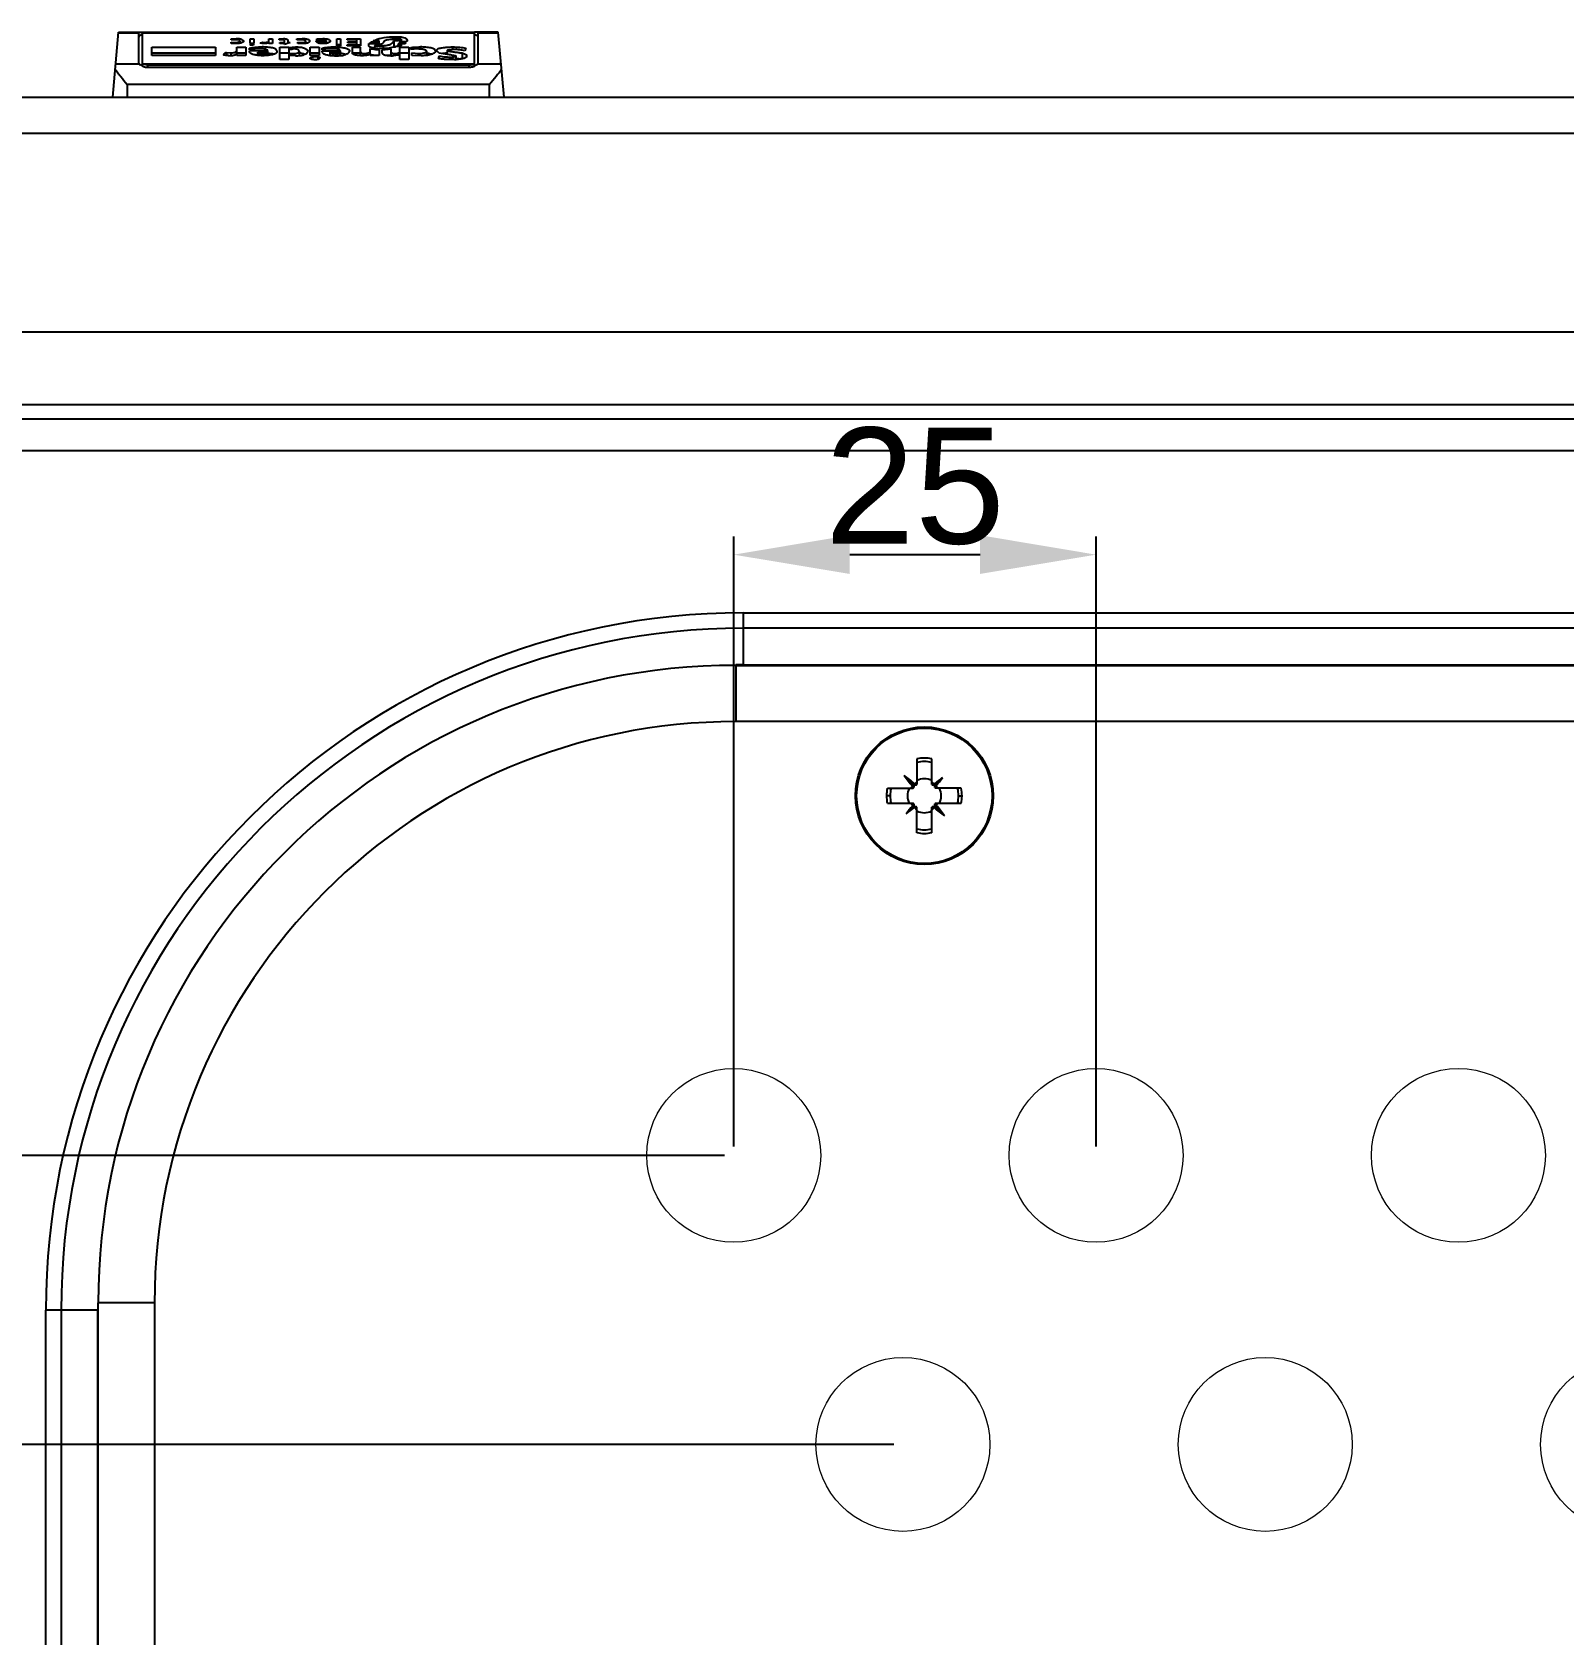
# Model space of a CAD drawing. Header units: millimetres. Extents: x 46697 to 52144, y 25488 to 34806.
# Drawn here: x 50641.7 to 50747.4, y 28376.2 to 28486.8 of the extents above; entities that cross this region are included whole.
import ezdxf

# ---------------------------------------------------------------- set-up
doc = ezdxf.new("R2010")
doc.units = ezdxf.units.MM
doc.layers.add('000-KOTIRANJE', color=254, linetype='Continuous', lineweight=5)
doc.layers.add('000-PI-Oprema', color=30, linetype='Continuous', lineweight=5)
doc.layers.add('000-PI-ORMAR', color=51, linetype='Continuous')
doc.styles.get("Standard").update_dxf_attribs({"font": 'arial.ttf'})
doc.dimstyles.new('ISO-25-lb', dxfattribs={"dimtxt": 8, "dimasz": 8, "dimexe": 1.25, "dimexo": 0.625, "dimtad": 1, "dimdec": 1, "dimtxsty": 'Standard', "dimcen": 5, "dimadec": 0, "dimazin": 0, "dimtfac": 1, "dimtdec": 1, "dimtmove": 0, "dimatfit": 3, "dimfxl": 1, "dimarcsym": 0})

# ---------------------------------------------------------------- blocks, each defined once
blk = doc.blocks.new('NSYCRN34200_bottom')
at = {"layer": '000-PI-ORMAR'}
for p, q in [((50216.42, 29502.02), (50216.81, 29506.52)), ((50218.22, 29506.45), (50216.8, 29506.45)), ((50216.81, 29506.52), (50241.37, 29506.52)), ((50218.22, 29504.37), (50218.22, 29506.52)), ((50218.47, 29504.17), (50218.47, 29506.52)), ((50241.37, 29506.45), (50218.47, 29506.45)), ((50224.58, 29506.06), (50224.94, 29506.08)), ((50224.58, 29505.98), (50224.58, 29506.06)), ((50224.84, 29505.99), (50224.58, 29505.98)), ((50224.58, 29505.74), (50224.58, 29505.83)), ((50224.58, 29505.83), (50224.89, 29505.8)), ((50224.94, 29505.99), (50224.94, 29506.08)), ((50225.19, 29505.9), (50225.19, 29505.75)), ((50225.91, 29505.74), (50225.91, 29506.06)), ((50225.91, 29506.06), (50226.16, 29506.06)), ((50226.16, 29506.06), (50226.16, 29505.74)), ((50226.62, 29505.77), (50226.78, 29505.83)), ((50226.78, 29505.83), (50226.78, 29505.73)), ((50226.78, 29505.83), (50226.98, 29505.8)), ((50227.19, 29505.74), (50227.19, 29506.06)), ((50227.19, 29506.06), (50227.44, 29506.06)), ((50227.44, 29506.06), (50227.44, 29505.74)), ((50227.9, 29506.06), (50228.21, 29506.08)), ((50227.9, 29505.98), (50227.9, 29506.06)), ((50228.16, 29505.99), (50227.9, 29505.98)), ((50228.26, 29505.96), (50228.16, 29505.99)), ((50228.21, 29505.98), (50228.21, 29506.08)), ((50228.26, 29505.66), (50228.26, 29505.96)), ((50228.51, 29505.95), (50228.51, 29505.74)), ((50229.13, 29506.06), (50229.48, 29506.08)), ((50229.13, 29505.98), (50229.13, 29506.06)), ((50229.48, 29505.99), (50229.13, 29505.98)), ((50229.18, 29505.74), (50229.18, 29505.83)), ((50229.18, 29505.83), (50229.48, 29505.8)), ((50229.48, 29505.99), (50229.48, 29506.08)), ((50229.74, 29505.93), (50229.48, 29505.99)), ((50229.74, 29505.74), (50229.74, 29505.93)), ((50230, 29505.93), (50230, 29505.87)), ((50230.46, 29505.91), (50231.17, 29505.91)), ((50230.51, 29506.04), (50230.92, 29506.08)), ((50230.51, 29505.96), (50230.51, 29506.04)), ((50230.86, 29505.99), (50230.51, 29505.96)), ((50230.71, 29505.85), (50230.71, 29505.74)), ((50230.71, 29505.85), (50230.86, 29505.8)), ((50231.17, 29505.85), (50230.71, 29505.85)), ((50230.97, 29505.99), (50230.86, 29505.99)), ((50230.92, 29505.99), (50230.92, 29506.08)), ((50231.02, 29505.8), (50231.17, 29505.85)), ((50231.17, 29505.75), (50231.17, 29505.91)), ((50231.89, 29505.56), (50231.89, 29506.06)), ((50231.89, 29506.06), (50232.14, 29506.06)), ((50232.14, 29506.06), (50232.14, 29505.56)), ((50232.6, 29505.99), (50232.6, 29506.06)), ((50232.6, 29506.06), (50233.52, 29506.06)), ((50233.27, 29505.99), (50232.6, 29505.99)), ((50232.65, 29505.77), (50232.65, 29505.85)), ((50232.65, 29505.85), (50233.27, 29505.85)), ((50233.27, 29505.56), (50233.27, 29505.99)), ((50233.52, 29506.06), (50233.52, 29505.56)), ((50234.19, 29505.77), (50234.24, 29505.85)), ((50234.24, 29505.85), (50234.24, 29505.77)), ((50234.24, 29505.85), (50234.7, 29505.85)), ((50234.8, 29505.91), (50234.39, 29505.91)), ((50234.7, 29505.85), (50234.8, 29505.88)), ((50234.7, 29505.85), (50234.7, 29505.64)), ((50234.8, 29505.64), (50234.8, 29505.91)), ((50235.72, 29506.19), (50235.72, 29506.01)), ((50235.72, 29506.19), (50236.13, 29506.19)), ((50235.82, 29505.91), (50235.82, 29505.49)), ((50236.13, 29506.03), (50236.13, 29506.19)), ((50236.33, 29506.03), (50236.18, 29506.03)), ((50236.23, 29505.85), (50236.18, 29505.79)), ((50236.64, 29505.85), (50236.23, 29505.85)), ((50236.33, 29506.03), (50236.33, 29505.85)), ((50236.74, 29505.88), (50236.64, 29505.85)), ((50236.74, 29505.96), (50236.74, 29505.88)), ((50241.37, 29504.17), (50241.37, 29506.52)), ((50243.02, 29506.52), (50241.37, 29506.52)), ((50241.62, 29506.52), (50241.62, 29504.37)), ((50243.03, 29506.45), (50241.62, 29506.45)), ((50243.42, 29502.02), (50243.02, 29506.52)), ((50219.11, 29504.9), (50219.11, 29505.48)), ((50219.11, 29505.48), (50223.51, 29505.48)), ((50223.51, 29505.06), (50219.11, 29505.06)), ((50223.51, 29504.9), (50219.11, 29504.9)), ((50223.51, 29505.48), (50223.51, 29504.9)), ((50224.27, 29505.11), (50224.27, 29504.9)), ((50224.27, 29505.11), (50224.58, 29505.08)), ((50224.84, 29505.72), (50224.58, 29505.74)), ((50224.58, 29504.9), (50224.58, 29505.08)), ((50224.89, 29505.8), (50224.89, 29505.72)), ((50224.89, 29505.8), (50224.99, 29505.8)), ((50224.99, 29504.9), (50224.94, 29505.01)), ((50224.99, 29505.73), (50224.99, 29505.8)), ((50224.99, 29504.9), (50224.99, 29505.48)), ((50224.99, 29505.48), (50225.6, 29505.48)), ((50225.6, 29505.06), (50224.99, 29505.06)), ((50225.6, 29504.9), (50224.99, 29504.9)), ((50225.6, 29505.48), (50225.6, 29504.9)), ((50225.86, 29505.29), (50225.86, 29505.4)), ((50225.86, 29505.22), (50227.13, 29505.24)), ((50225.86, 29505.17), (50225.86, 29505.22)), ((50226.16, 29505.74), (50225.91, 29505.74)), ((50225.91, 29505.61), (50225.91, 29505.67)), ((50225.91, 29505.67), (50226.16, 29505.67)), ((50226.06, 29505.61), (50225.91, 29505.61)), ((50226.16, 29505.64), (50226.06, 29505.61)), ((50226.16, 29505.67), (50226.16, 29505.64)), ((50226.42, 29504.91), (50226.42, 29505.12)), ((50227.13, 29505.12), (50226.42, 29505.12)), ((50226.62, 29505.37), (50226.47, 29505.37)), ((50226.73, 29505.49), (50226.73, 29505.36)), ((50226.78, 29505.01), (50226.78, 29504.88)), ((50226.98, 29505.73), (50226.98, 29505.8)), ((50227.13, 29504.91), (50227.13, 29505.24)), ((50227.44, 29505.74), (50227.19, 29505.74)), ((50227.75, 29505.22), (50227.75, 29505.16)), ((50227.95, 29505.74), (50227.95, 29505.8)), ((50227.95, 29505.8), (50228.26, 29505.8)), ((50228.26, 29505.74), (50227.95, 29505.74)), ((50227.95, 29504.62), (50227.95, 29505.48)), ((50227.95, 29505.48), (50228.57, 29505.48)), ((50228.57, 29505.06), (50227.95, 29505.06)), ((50228.67, 29505.79), (50228.26, 29505.66)), ((50228.51, 29505.8), (50228.67, 29505.79)), ((50228.57, 29505.45), (50229.02, 29505.49)), ((50228.57, 29505.48), (50228.57, 29504.62)), ((50228.57, 29505.04), (50228.87, 29505.03)), ((50229.02, 29504.88), (50228.57, 29504.91)), ((50228.87, 29504.89), (50228.87, 29505.03)), ((50229.02, 29505.34), (50229.02, 29505.49)), ((50229.43, 29505.72), (50229.18, 29505.74)), ((50229.28, 29505.2), (50229.28, 29504.9)), ((50229.48, 29505.72), (50229.48, 29505.8)), ((50229.89, 29505.2), (50229.89, 29505.17)), ((50230.05, 29504.9), (50230.05, 29505.48)), ((50230.05, 29505.48), (50230.66, 29505.48)), ((50230.66, 29505.06), (50230.05, 29505.06)), ((50230.66, 29504.9), (50230.05, 29504.9)), ((50230.05, 29504.66), (50230.05, 29504.74)), ((50230.56, 29504.83), (50230.56, 29504.64)), ((50230.56, 29504.83), (50230.71, 29504.79)), ((50230.66, 29505.48), (50230.66, 29504.9)), ((50230.71, 29504.79), (50230.71, 29504.75)), ((50230.86, 29505.8), (50230.86, 29505.72)), ((50230.86, 29505.8), (50231.02, 29505.8)), ((50230.86, 29505.29), (50230.86, 29505.4)), ((50230.86, 29505.16), (50230.86, 29505.22)), ((50230.86, 29505.22), (50232.14, 29505.22)), ((50231.02, 29505.8), (50231.02, 29505.73)), ((50231.43, 29504.91), (50231.43, 29505.12)), ((50232.09, 29505.12), (50231.43, 29505.12)), ((50231.63, 29505.37), (50231.53, 29505.37)), ((50231.73, 29505.49), (50231.73, 29505.36)), ((50231.78, 29505.01), (50231.78, 29504.88)), ((50232.14, 29505.64), (50231.89, 29505.64)), ((50232.14, 29505.56), (50231.89, 29505.56)), ((50232.09, 29505.12), (50232.09, 29504.89)), ((50232.14, 29504.9), (50232.14, 29505.22)), ((50232.6, 29505.56), (50232.6, 29505.64)), ((50232.6, 29505.64), (50233.52, 29505.64)), ((50233.52, 29505.56), (50232.6, 29505.56)), ((50233.27, 29505.77), (50232.65, 29505.77)), ((50232.75, 29505.24), (50232.75, 29505.17)), ((50232.96, 29505.06), (50232.96, 29505.48)), ((50232.96, 29505.48), (50233.52, 29505.48)), ((50233.52, 29505.06), (50232.96, 29505.06)), ((50233.52, 29504.89), (50233.52, 29505.48)), ((50233.73, 29505.03), (50233.73, 29504.89)), ((50233.73, 29505.03), (50233.88, 29505.03)), ((50233.88, 29505.03), (50234.19, 29505.12)), ((50233.88, 29505.03), (50233.88, 29504.9)), ((50234.08, 29505.61), (50234.08, 29505.72)), ((50234.08, 29505.72), (50234.59, 29505.72)), ((50234.7, 29505.77), (50234.19, 29505.77)), ((50234.19, 29504.9), (50234.19, 29505.38)), ((50234.8, 29504.9), (50234.19, 29504.9)), ((50234.54, 29505.64), (50234.49, 29505.56)), ((50234.49, 29505.56), (50234.49, 29505.4)), ((50234.49, 29505.56), (50235.1, 29505.56)), ((50234.95, 29505.64), (50234.54, 29505.64)), ((50234.59, 29505.72), (50234.7, 29505.77)), ((50234.59, 29505.72), (50234.59, 29505.64)), ((50235.05, 29505.38), (50234.8, 29505.38)), ((50234.8, 29505.3), (50234.8, 29504.9)), ((50235.1, 29505.8), (50234.95, 29505.64)), ((50235, 29505.3), (50235.62, 29505.35)), ((50235, 29505.08), (50235, 29505.3)), ((50235.1, 29505.38), (50235.1, 29505.56)), ((50235.62, 29504.93), (50235.37, 29504.91)), ((50235.62, 29504.89), (50235.62, 29505.35)), ((50235.87, 29505.03), (50235.87, 29504.9)), ((50236.13, 29505.7), (50236.08, 29505.66)), ((50236.08, 29505.66), (50236.08, 29505.54)), ((50236.08, 29505.66), (50236.38, 29505.64)), ((50236.48, 29505.7), (50236.13, 29505.7)), ((50236.18, 29505.79), (50236.18, 29505.7)), ((50236.18, 29505.79), (50236.64, 29505.77)), ((50236.23, 29504.62), (50236.23, 29505.48)), ((50236.23, 29505.48), (50236.84, 29505.48)), ((50236.84, 29505.06), (50236.23, 29505.06)), ((50236.84, 29505.48), (50236.84, 29504.62)), ((50236.99, 29505.32), (50236.99, 29505.43)), ((50237.45, 29505.35), (50236.99, 29505.32)), ((50237.05, 29504.91), (50237.05, 29505.08)), ((50237.05, 29505.08), (50237.51, 29505.03)), ((50237.71, 29504.88), (50237.05, 29504.91)), ((50237.51, 29504.89), (50237.51, 29505.03)), ((50237.66, 29505.49), (50237.66, 29505.34)), ((50238.07, 29505.19), (50238.07, 29504.9)), ((50238.68, 29505.22), (50238.68, 29505.14)), ((50238.78, 29505.22), (50238.78, 29505.27)), ((50238.94, 29505.06), (50238.78, 29505.22)), ((50238.89, 29504.7), (50238.94, 29504.87)), ((50238.94, 29504.68), (50238.94, 29504.87)), ((50239.5, 29505.25), (50239.5, 29504.97)), ((50239.96, 29505.32), (50239.8, 29505.32)), ((50239.86, 29505.49), (50239.86, 29505.32)), ((50239.86, 29504.79), (50240.11, 29504.82)), ((50239.86, 29504.79), (50239.86, 29504.62)), ((50240.11, 29504.63), (50240.11, 29504.85)), ((50240.52, 29505.08), (50240.52, 29504.67)), ((50240.78, 29505.4), (50240.72, 29505.22)), ((50240.83, 29504.91), (50240.83, 29504.83)), ((50216.62, 29504.32), (50218.24, 29504.32)), ((50218.5, 29504.32), (50241.33, 29504.32)), ((50218.82, 29504.24), (50218.82, 29504.09)), ((50241.02, 29504.24), (50218.82, 29504.24)), ((50218.82, 29504.09), (50241.02, 29504.09)), ((50228.57, 29504.62), (50227.95, 29504.62)), ((50230.15, 29504.62), (50230.05, 29504.66)), ((50230.3, 29504.62), (50230.15, 29504.62)), ((50236.84, 29504.62), (50236.23, 29504.62)), ((50240.01, 29504.62), (50239.7, 29504.62)), ((50241.02, 29504.09), (50241.02, 29504.24)), ((50241.6, 29504.32), (50243.22, 29504.32)), ((50217.42, 29502.89), (50217.42, 29502.02)), ((50242.42, 29502.89), (50217.42, 29502.89)), ((50242.42, 29502.02), (50242.42, 29502.89)), ((50192.42, 29502.02), (50582.42, 29502.02)), ((50584.92, 29499.52), (50189.92, 29499.52)), ((50189.92, 29485.82), (50584.92, 29485.82)), ((50208.22, 29480.82), (50567.62, 29480.82)), ((50190.12, 29479.82), (50585.72, 29479.82)), ((50587.92, 29477.62), (50187.92, 29477.62)), ((50259.92, 29466.43), (50259.92, 29462.84)), ((50259.92, 29466.43), (50515.92, 29466.43)), ((50515.92, 29465.37), (50259.92, 29465.37)), ((50259.42, 29462.81), (50259.42, 29458.93)), ((50259.42, 29462.81), (50516.42, 29462.81)), ((50259.92, 29462.84), (50515.92, 29462.84)), ((50516.42, 29458.93), (50259.42, 29458.93)), ((50271.9, 29456.36), (50271.9, 29454.59)), ((50272.93, 29454.59), (50272.93, 29456.36)), ((50271.69, 29454.54), (50271.03, 29455.2)), ((50273.15, 29454.54), (50273.66, 29455.06)), ((50269.87, 29454.33), (50271.64, 29454.33)), ((50271.6, 29454.47), (50271.46, 29454.33)), ((50271.6, 29454.63), (50271.6, 29454.47)), ((50271.6, 29454.63), (50271.76, 29454.63)), ((50271.6, 29454.47), (50271.69, 29454.37)), ((50271.6, 29454.47), (50271.6, 29454.47)), ((50271.64, 29454.33), (50271.69, 29454.37)), ((50271.69, 29454.54), (50271.69, 29454.37)), ((50271.86, 29454.54), (50271.69, 29454.54)), ((50271.9, 29454.77), (50271.76, 29454.63)), ((50271.76, 29454.63), (50271.86, 29454.54)), ((50271.76, 29454.63), (50271.76, 29454.63)), ((50271.86, 29454.54), (50271.9, 29454.59)), ((50273.07, 29454.63), (50272.93, 29454.77)), ((50272.93, 29454.59), (50272.98, 29454.54)), ((50273.07, 29454.63), (50272.98, 29454.54)), ((50273.15, 29454.54), (50272.98, 29454.54)), ((50273.13, 29454.63), (50273.07, 29454.63)), ((50273.24, 29454.63), (50273.13, 29454.63)), ((50273.15, 29454.37), (50273.15, 29454.54)), ((50273.24, 29454.47), (50273.15, 29454.37)), ((50273.15, 29454.37), (50273.2, 29454.33)), ((50274.97, 29454.33), (50273.2, 29454.33)), ((50273.24, 29454.63), (50273.24, 29454.52)), ((50273.24, 29454.47), (50273.24, 29454.52)), ((50273.38, 29454.33), (50273.24, 29454.47)), ((50270.06, 29453.81), (50269.81, 29453.81)), ((50269.87, 29453.3), (50271.64, 29453.3)), ((50271.69, 29453.08), (50271.17, 29452.57)), ((50271.46, 29453.3), (50271.6, 29453.16)), ((50271.6, 29453.16), (50271.69, 29453.25)), ((50271.6, 29453.1), (50271.6, 29453.16)), ((50271.6, 29452.99), (50271.6, 29453.1)), ((50271.6, 29452.99), (50271.71, 29452.99)), ((50271.69, 29453.25), (50271.64, 29453.3)), ((50271.69, 29453.25), (50271.69, 29453.08)), ((50271.69, 29453.08), (50271.86, 29453.08)), ((50271.76, 29452.99), (50271.71, 29452.99)), ((50271.76, 29452.99), (50271.86, 29453.08)), ((50271.76, 29452.99), (50271.9, 29452.85)), ((50271.9, 29453.03), (50271.86, 29453.08)), ((50271.9, 29451.26), (50271.9, 29453.03)), ((50272.98, 29453.08), (50272.93, 29453.03)), ((50272.93, 29451.26), (50272.93, 29453.03)), ((50272.93, 29452.85), (50273.07, 29452.99)), ((50273.07, 29452.99), (50272.98, 29453.08)), ((50272.98, 29453.08), (50273.15, 29453.08)), ((50273.08, 29452.99), (50273.07, 29452.99)), ((50273.23, 29453), (50273.08, 29452.99)), ((50273.2, 29453.3), (50273.15, 29453.25)), ((50273.15, 29453.08), (50273.15, 29453.25)), ((50273.24, 29453.16), (50273.15, 29453.25)), ((50273.81, 29452.42), (50273.15, 29453.08)), ((50273.2, 29453.3), (50274.97, 29453.3)), ((50273.24, 29453.15), (50273.23, 29453)), ((50273.24, 29453.16), (50273.38, 29453.3)), ((50273.24, 29453.16), (50273.24, 29453.15)), ((50274.78, 29453.81), (50275.02, 29453.81)), ((50215.42, 29358.81), (50215.42, 29418.81)), ((50219.3, 29418.81), (50215.42, 29418.81)), ((50219.3, 29418.81), (50219.3, 29358.81)), ((50211.8, 29359.31), (50211.8, 29418.31)), ((50215.39, 29418.31), (50211.8, 29418.31)), ((50212.86, 29418.31), (50212.86, 29359.31)), ((50215.39, 29359.31), (50215.39, 29418.31))]:
    blk.add_line(p, q, dxfattribs=at)
for radius in [4.75, 4.67]:
    blk.add_circle((50272.42, 29453.81), radius, dxfattribs=at)
for centre, radius, start, end in [((50230.88, 29506.62), 0.896, 256.948, 258.528), ((50231, 29506.83), 1.1, 279.1817, 280.1245), ((50231.63, 29500.11), 4.97, 84.0152, 84.692), ((50231.9, 29507.41), 2.52, 274.3698, 275.5382), ((50233.95, 29510.48), 5.6, 265.5588, 266.6204), ((50234.74, 29506.97), 2.08, 254.4247, 254.7894), ((50234.8, 29509.39), 4.01, 268.5658, 270.0288), ((50235.75, 29502.33), 3.44, 105.8641, 106.0442), ((50235.73, 29502.38), 3.39, 103.5921, 105.8683), ((50235.73, 29502.4), 3.37, 102.6869, 103.5924), ((50235.05, 29508.79), 3.41, 270.0009, 270.8652), ((50235.92, 29510.35), 5.47, 266.7554, 267.8388), ((50235.19, 29505.85), 0.725, 327.916, 330.3794), ((50235.82, 29509.32), 3.83, 269.9507, 271.6124), ((50234.96, 29509.26), 3.89, 286.7064, 287.2815), ((50234.94, 29509.32), 3.95, 287.2834, 288.3231), ((50234.91, 29509.42), 4.06, 288.3276, 290.5533), ((50234.87, 29509.53), 4.17, 290.5511, 291.2438), ((50231.42, 29454.58), 51.04, 80.8914, 81.5299), ((50244.36, 29535.09), 30.67, 262.0446, 262.6962), ((50239.73, 29511.44), 6.82, 272.3093, 273.1792), ((50259.92, 29418.31), 48.12, 90, 180), ((50259.92, 29418.31), 47.06, 90, 180), ((50259.42, 29418.81), 44, 90, 180), ((50259.92, 29418.31), 44.53, 90, 90.6425), ((50259.42, 29418.81), 40.12, 90, 180), ((50272.42, 29454.02), 2.39, 77.579, 102.421), ((50272.42, 29454), 2.17, 76.2841, 103.7159), ((50264.1, 29445.56), 11.87, 49.8549, 54.3133), ((50280.56, 29462.04), 11.73, 215.6598, 220.1721), ((50272.42, 29453.81), 1.17, 63.8852, 116.1148), ((50280.71, 29445.6), 11.8, 126.666, 129.9788), ((50264.12, 29462.16), 11.9, 320.0351, 323.3202), ((50272.21, 29453.81), 2.4, 167.5983, 179.9804), ((50272.24, 29453.81), 2.18, 166.3124, 179.9728), ((50272.42, 29453.81), 1.17, 153.8852, 206.1148), ((50272.42, 29453.81), 1.17, 333.8852, 26.1148), ((50272.6, 29453.81), 2.18, 0.0273, 13.6876), ((50272.62, 29453.81), 2.4, 0.0196, 12.4018), ((50272.21, 29453.81), 2.4, 180.0183, 192.4029), ((50272.24, 29453.81), 2.18, 180.0272, 193.6875), ((50280.71, 29445.46), 11.89, 140.0346, 143.3206), ((50264.13, 29462.03), 11.8, 306.6662, 309.9785), ((50272.42, 29453.81), 1.17, 243.8852, 296.1148), ((50280.73, 29462.06), 11.86, 229.8529, 234.3152), ((50264.28, 29445.59), 11.73, 35.6597, 40.1721), ((50272.6, 29453.81), 2.18, 346.3122, 359.9726), ((50272.62, 29453.81), 2.4, 347.5978, 359.9802), ((50272.42, 29453.63), 2.17, 256.286, 283.714), ((50272.42, 29453.6), 2.39, 257.5768, 282.4232), ((50259.92, 29418.31), 44.53, 179.3575, 180)]:
    blk.add_arc(centre, radius, start, end, dxfattribs=at)
for centre, major_axis, start_param, end_param in [((50218.82, 29506.19), (0.6, 0), 2.216036, 3.141593), ((50241.02, 29506.19), (0.6, 0), 0, 0.923126), ((50218.82, 29504.37), (0.6, 0), -3.141593, -2.886514), ((50218.82, 29504.37), (0.35, 0), -3.141593, -2.694273), ((50241.02, 29504.37), (0.35, 0), -0.44732, 0), ((50241.02, 29504.37), (0.6, 0), -0.255078, 0)]:
    blk.add_ellipse(centre, major_axis=major_axis, ratio=0.315556, start_param=start_param, end_param=end_param, dxfattribs=at)
for points, knots in [([(50225.19, 29505.9), (50225.19, 29505.91), (50225.19, 29505.92), (50225.17, 29505.94), (50225.14, 29505.96), (50225.07, 29505.98), (50224.97, 29505.99), (50224.88, 29505.99), (50224.84, 29505.99)], [0, 0, 0, 0, 0.053888, 0.119201, 0.210176, 0.334206, 0.65187, 1, 1, 1, 1]), ([(50224.94, 29506.08), (50225.01, 29506.08), (50225.13, 29506.07), (50225.29, 29506.03), (50225.4, 29505.97), (50225.44, 29505.92), (50225.45, 29505.9)], [0, 0, 0, 0, 0.371196, 0.665987, 0.860433, 1, 1, 1, 1]), ([(50224.99, 29505.8), (50225.04, 29505.8), (50225.11, 29505.83), (50225.17, 29505.88), (50225.19, 29505.9)], [0, 0, 0, 0, 0.603146, 1, 1, 1, 1]), ([(50225.45, 29505.9), (50225.45, 29505.88), (50225.44, 29505.85), (50225.39, 29505.8), (50225.3, 29505.77), (50225.24, 29505.75), (50225.2, 29505.75)], [0, 0, 0, 0, 0.145406, 0.337649, 0.622087, 1, 1, 1, 1]), ([(50226.98, 29505.8), (50227, 29505.8), (50227.03, 29505.81), (50227.08, 29505.82), (50227.13, 29505.84), (50227.16, 29505.86), (50227.18, 29505.89), (50227.19, 29505.91), (50227.19, 29505.91)], [0, 0, 0, 0, 0.201887, 0.385063, 0.610592, 0.774995, 0.896449, 1, 1, 1, 1]), ([(50228.21, 29506.08), (50228.25, 29506.07), (50228.33, 29506.06), (50228.42, 29506.04), (50228.47, 29506.01), (50228.5, 29505.99), (50228.51, 29505.96), (50228.51, 29505.95)], [0, 0, 0, 0, 0.363978, 0.666319, 0.780752, 0.870364, 1, 1, 1, 1]), ([(50229.48, 29506.08), (50229.55, 29506.07), (50229.64, 29506.07), (50229.76, 29506.05), (50229.84, 29506.04), (50229.91, 29506.02), (50229.96, 29505.99), (50229.99, 29505.96), (50230, 29505.94), (50230, 29505.93)], [0, 0, 0, 0, 0.341316, 0.50328, 0.652146, 0.778987, 0.87627, 0.945686, 1, 1, 1, 1]), ([(50229.48, 29505.8), (50229.52, 29505.8), (50229.59, 29505.8), (50229.68, 29505.82), (50229.73, 29505.85), (50229.74, 29505.89), (50229.74, 29505.9)], [0, 0, 0, 0, 0.388225, 0.696883, 0.876411, 1, 1, 1, 1]), ([(50230, 29505.87), (50230, 29505.85), (50229.98, 29505.82), (50229.93, 29505.78), (50229.85, 29505.75), (50229.78, 29505.74), (50229.74, 29505.74)], [0, 0, 0, 0, 0.137351, 0.328389, 0.620176, 1, 1, 1, 1]), ([(50230.67, 29505.74), (50230.64, 29505.75), (50230.58, 29505.77), (50230.5, 29505.81), (50230.46, 29505.86), (50230.46, 29505.9), (50230.46, 29505.91)], [0, 0, 0, 0, 0.377088, 0.645926, 0.838471, 1, 1, 1, 1]), ([(50230.92, 29506.08), (50230.98, 29506.07), (50231.11, 29506.06), (50231.26, 29506.03), (50231.35, 29506), (50231.4, 29505.97), (50231.42, 29505.93), (50231.43, 29505.91), (50231.43, 29505.9)], [0, 0, 0, 0, 0.355432, 0.665062, 0.784525, 0.87486, 0.942631, 1, 1, 1, 1]), ([(50231.17, 29505.91), (50231.16, 29505.92), (50231.1, 29505.97), (50231.03, 29505.99), (50230.97, 29505.99)], [0, 0, 0, 0, 0.189905, 1, 1, 1, 1]), ([(50231.43, 29505.9), (50231.43, 29505.88), (50231.42, 29505.85), (50231.37, 29505.8), (50231.29, 29505.77), (50231.23, 29505.75), (50231.19, 29505.75)], [0, 0, 0, 0, 0.149891, 0.339697, 0.61815, 1, 1, 1, 1]), ([(50234.39, 29505.91), (50234.57, 29505.99), (50235, 29506.14), (50235.46, 29506.19), (50235.72, 29506.19)], [0, 0, 0, 0, 0.43464, 1, 1, 1, 1]), ([(50236.18, 29506.03), (50236.05, 29506.03), (50235.87, 29506.02), (50235.63, 29506.01), (50235.46, 29505.99), (50235.31, 29505.96), (50235.2, 29505.92), (50235.12, 29505.87), (50235.1, 29505.82), (50235.1, 29505.8)], [0, 0, 0, 0, 0.323863, 0.482587, 0.634243, 0.769932, 0.876609, 0.948781, 1, 1, 1, 1]), ([(50235.82, 29505.91), (50235.77, 29505.83), (50235.66, 29505.7), (50235.4, 29505.58), (50235.21, 29505.56), (50235.1, 29505.56)], [0, 0, 0, 0, 0.346147, 0.60475, 1, 1, 1, 1]), ([(50236.33, 29506.03), (50236.33, 29506.02), (50236.32, 29505.99), (50236.29, 29505.97), (50236.24, 29505.95), (50236.17, 29505.93), (50236.09, 29505.92), (50235.97, 29505.92), (50235.88, 29505.91), (50235.82, 29505.91)], [0, 0, 0, 0, 0.051619, 0.122572, 0.226478, 0.360669, 0.512654, 0.672628, 1, 1, 1, 1]), ([(50236.13, 29506.19), (50236.21, 29506.19), (50236.37, 29506.18), (50236.56, 29506.13), (50236.69, 29506.06), (50236.73, 29505.99), (50236.74, 29505.96)], [0, 0, 0, 0, 0.379347, 0.673856, 0.863321, 1, 1, 1, 1]), ([(50224.07, 29504.95), (50224.09, 29504.98), (50224.12, 29505.03), (50224.18, 29505.09), (50224.24, 29505.11), (50224.27, 29505.11)], [0, 0, 0, 0, 0.393216, 0.627187, 1, 1, 1, 1]), ([(50224.43, 29504.88), (50224.39, 29504.89), (50224.34, 29504.89), (50224.28, 29504.9), (50224.23, 29504.91), (50224.18, 29504.91), (50224.14, 29504.92), (50224.11, 29504.93), (50224.09, 29504.93), (50224.08, 29504.94), (50224.07, 29504.94), (50224.07, 29504.95)], [0, 0, 0, 0, 0.275198, 0.411287, 0.545786, 0.677797, 0.805327, 0.865946, 0.922448, 0.970561, 1, 1, 1, 1]), ([(50224.43, 29504.88), (50224.48, 29504.89), (50224.57, 29504.89), (50224.68, 29504.91), (50224.76, 29504.92), (50224.83, 29504.94), (50224.89, 29504.96), (50224.94, 29504.99), (50224.94, 29505.01)], [0, 0, 0, 0, 0.318135, 0.471629, 0.61816, 0.752837, 0.866866, 1, 1, 1, 1]), ([(50224.58, 29505.08), (50224.64, 29505.08), (50224.76, 29505.09), (50224.89, 29505.13), (50224.97, 29505.2), (50224.99, 29505.25), (50224.99, 29505.27)], [0, 0, 0, 0, 0.3931, 0.686451, 0.86749, 1, 1, 1, 1]), ([(50225.2, 29505.75), (50225.17, 29505.74), (50225.05, 29505.73), (50224.93, 29505.72), (50224.84, 29505.72)], [0, 0, 0, 0, 0.237576, 1, 1, 1, 1]), ([(50225.86, 29505.4), (50225.92, 29505.42), (50226.05, 29505.45), (50226.34, 29505.49), (50226.57, 29505.49), (50226.73, 29505.49)], [0, 0, 0, 0, 0.213482, 0.462386, 1, 1, 1, 1]), ([(50226.47, 29505.37), (50226.42, 29505.37), (50226.31, 29505.36), (50226.1, 29505.33), (50225.96, 29505.3), (50225.86, 29505.29)], [0, 0, 0, 0, 0.266361, 0.518251, 1, 1, 1, 1]), ([(50226.42, 29504.91), (50226.34, 29504.92), (50226.19, 29504.95), (50226.03, 29504.99), (50225.93, 29505.05), (50225.89, 29505.09), (50225.86, 29505.13), (50225.86, 29505.16), (50225.86, 29505.17)], [0, 0, 0, 0, 0.368857, 0.665365, 0.776534, 0.864475, 0.936028, 1, 1, 1, 1]), ([(50226.78, 29505.01), (50226.73, 29505.01), (50226.64, 29505.01), (50226.53, 29505.03), (50226.47, 29505.06), (50226.44, 29505.08), (50226.42, 29505.1), (50226.42, 29505.12), (50226.42, 29505.12)], [0, 0, 0, 0, 0.364692, 0.680264, 0.794891, 0.87918, 0.943651, 1, 1, 1, 1]), ([(50226.78, 29504.88), (50226.75, 29504.88), (50226.63, 29504.89), (50226.51, 29504.9), (50226.42, 29504.91)], [0, 0, 0, 0, 0.254767, 1, 1, 1, 1]), ([(50226.83, 29505.72), (50226.81, 29505.72), (50226.77, 29505.73), (50226.72, 29505.74), (50226.68, 29505.74), (50226.65, 29505.75), (50226.64, 29505.76), (50226.62, 29505.76), (50226.62, 29505.77)], [0, 0, 0, 0, 0.294635, 0.578579, 0.712734, 0.836348, 0.938736, 1, 1, 1, 1]), ([(50227.13, 29505.24), (50227.09, 29505.28), (50226.97, 29505.33), (50226.79, 29505.36), (50226.68, 29505.37), (50226.62, 29505.37)], [0, 0, 0, 0, 0.377008, 0.668643, 1, 1, 1, 1]), ([(50227.75, 29505.22), (50227.75, 29505.24), (50227.73, 29505.29), (50227.67, 29505.34), (50227.57, 29505.39), (50227.43, 29505.43), (50227.27, 29505.45), (50227.04, 29505.48), (50226.85, 29505.49), (50226.73, 29505.49)], [0, 0, 0, 0, 0.053594, 0.12356, 0.222797, 0.351564, 0.501125, 0.662453, 1, 1, 1, 1]), ([(50226.78, 29505.01), (50226.82, 29505.01), (50226.91, 29505.02), (50227.03, 29505.04), (50227.11, 29505.09), (50227.13, 29505.12)], [0, 0, 0, 0, 0.355569, 0.644256, 1, 1, 1, 1]), ([(50227.14, 29504.91), (50227.11, 29504.9), (50226.99, 29504.89), (50226.87, 29504.89), (50226.78, 29504.88)], [0, 0, 0, 0, 0.245695, 1, 1, 1, 1]), ([(50227.19, 29505.77), (50227.16, 29505.76), (50227.04, 29505.73), (50226.92, 29505.72), (50226.83, 29505.72)], [0, 0, 0, 0, 0.224312, 1, 1, 1, 1]), ([(50227.53, 29504.98), (50227.47, 29505), (50227.34, 29505.03), (50227.2, 29505.04), (50227.13, 29505.05)], [0, 0, 0, 0, 0.46886, 1, 1, 1, 1]), ([(50227.75, 29505.16), (50227.75, 29505.14), (50227.74, 29505.11), (50227.71, 29505.07), (50227.66, 29505.03), (50227.55, 29504.98), (50227.37, 29504.94), (50227.22, 29504.92), (50227.14, 29504.91)], [0, 0, 0, 0, 0.060832, 0.131197, 0.221108, 0.336516, 0.638501, 1, 1, 1, 1]), ([(50228.57, 29505.3), (50228.58, 29505.31), (50228.62, 29505.33), (50228.69, 29505.34), (50228.78, 29505.35), (50228.84, 29505.35), (50228.87, 29505.35)], [0, 0, 0, 0, 0.162817, 0.415388, 0.703776, 1, 1, 1, 1]), ([(50229.28, 29505.2), (50229.28, 29505.22), (50229.26, 29505.27), (50229.17, 29505.32), (50229.04, 29505.35), (50228.93, 29505.35), (50228.87, 29505.35)], [0, 0, 0, 0, 0.121624, 0.306754, 0.619534, 1, 1, 1, 1]), ([(50228.87, 29505.03), (50228.94, 29505.03), (50229.03, 29505.03), (50229.14, 29505.06), (50229.21, 29505.09), (50229.27, 29505.13), (50229.28, 29505.18), (50229.28, 29505.2)], [0, 0, 0, 0, 0.403239, 0.570933, 0.699996, 0.871356, 1, 1, 1, 1]), ([(50229.02, 29505.49), (50229.14, 29505.49), (50229.35, 29505.49), (50229.62, 29505.43), (50229.81, 29505.33), (50229.87, 29505.24), (50229.89, 29505.2)], [0, 0, 0, 0, 0.366883, 0.664195, 0.861459, 1, 1, 1, 1]), ([(50229.02, 29504.88), (50229.05, 29504.88), (50229.13, 29504.88), (50229.22, 29504.89), (50229.28, 29504.89)], [0, 0, 0, 0, 0.252786, 1, 1, 1, 1]), ([(50229.28, 29504.89), (50229.33, 29504.9), (50229.41, 29504.91), (50229.55, 29504.93), (50229.67, 29504.98), (50229.8, 29505.05), (50229.87, 29505.12), (50229.89, 29505.17)], [0, 0, 0, 0, 0.195915, 0.372736, 0.591618, 0.759205, 1, 1, 1, 1]), ([(50229.67, 29504.98), (50229.61, 29505), (50229.49, 29505.04), (50229.36, 29505.06), (50229.28, 29505.06)], [0, 0, 0, 0, 0.445947, 1, 1, 1, 1]), ([(50229.74, 29505.74), (50229.72, 29505.73), (50229.62, 29505.72), (50229.51, 29505.72), (50229.43, 29505.72)], [0, 0, 0, 0, 0.24253, 1, 1, 1, 1]), ([(50230.05, 29504.74), (50230.11, 29504.78), (50230.28, 29504.83), (50230.45, 29504.83), (50230.56, 29504.83)], [0, 0, 0, 0, 0.411288, 1, 1, 1, 1]), ([(50230.3, 29504.62), (50230.36, 29504.62), (50230.46, 29504.63), (50230.58, 29504.65), (50230.66, 29504.67), (50230.69, 29504.7), (50230.71, 29504.73), (50230.71, 29504.74), (50230.71, 29504.75)], [0, 0, 0, 0, 0.365254, 0.681761, 0.79601, 0.879579, 0.943653, 1, 1, 1, 1]), ([(50230.81, 29505.72), (50230.8, 29505.72), (50230.76, 29505.73), (50230.73, 29505.73), (50230.7, 29505.74)], [0, 0, 0, 0, 0.259245, 1, 1, 1, 1]), ([(50231.17, 29505.74), (50231.15, 29505.74), (50231.03, 29505.72), (50230.9, 29505.72), (50230.81, 29505.72)], [0, 0, 0, 0, 0.238279, 1, 1, 1, 1]), ([(50230.86, 29505.4), (50230.92, 29505.42), (50231.06, 29505.45), (50231.35, 29505.49), (50231.58, 29505.49), (50231.73, 29505.49)], [0, 0, 0, 0, 0.213482, 0.462386, 1, 1, 1, 1]), ([(50231.53, 29505.37), (50231.47, 29505.37), (50231.25, 29505.36), (50231.02, 29505.32), (50230.86, 29505.29)], [0, 0, 0, 0, 0.268757, 1, 1, 1, 1]), ([(50230.86, 29505.16), (50230.86, 29505.14), (50230.87, 29505.11), (50230.9, 29505.07), (50230.94, 29505.04), (50231.04, 29504.99), (50231.2, 29504.94), (50231.35, 29504.92), (50231.42, 29504.91)], [0, 0, 0, 0, 0.062322, 0.133539, 0.223098, 0.337067, 0.636439, 1, 1, 1, 1]), ([(50231.42, 29504.91), (50231.46, 29504.91), (50231.59, 29504.89), (50231.73, 29504.89), (50231.83, 29504.88)], [0, 0, 0, 0, 0.244324, 1, 1, 1, 1]), ([(50231.78, 29505.01), (50231.74, 29505.01), (50231.64, 29505.01), (50231.54, 29505.03), (50231.47, 29505.06), (50231.44, 29505.08), (50231.43, 29505.1), (50231.43, 29505.12), (50231.43, 29505.12)], [0, 0, 0, 0, 0.364691, 0.680264, 0.79489, 0.87918, 0.943651, 1, 1, 1, 1]), ([(50232.14, 29505.22), (50232.1, 29505.27), (50231.99, 29505.33), (50231.81, 29505.36), (50231.69, 29505.37), (50231.63, 29505.37)], [0, 0, 0, 0, 0.354239, 0.65228, 1, 1, 1, 1]), ([(50231.73, 29505.49), (50231.85, 29505.49), (50232.08, 29505.48), (50232.36, 29505.44), (50232.56, 29505.39), (50232.66, 29505.35), (50232.74, 29505.3), (50232.75, 29505.26), (50232.75, 29505.24)], [0, 0, 0, 0, 0.328186, 0.634941, 0.767206, 0.872849, 0.946932, 1, 1, 1, 1]), ([(50231.78, 29505.01), (50231.83, 29505.01), (50231.91, 29505.01), (50232.01, 29505.03), (50232.08, 29505.07), (50232.09, 29505.11), (50232.09, 29505.12)], [0, 0, 0, 0, 0.384265, 0.694124, 0.877114, 1, 1, 1, 1]), ([(50231.83, 29504.88), (50231.86, 29504.88), (50231.94, 29504.88), (50232.03, 29504.89), (50232.09, 29504.89)], [0, 0, 0, 0, 0.252006, 1, 1, 1, 1]), ([(50232.14, 29504.9), (50232.23, 29504.9), (50232.38, 29504.93), (50232.57, 29504.99), (50232.69, 29505.07), (50232.74, 29505.14), (50232.75, 29505.17)], [0, 0, 0, 0, 0.369723, 0.651193, 0.849642, 1, 1, 1, 1]), ([(50232.52, 29504.98), (50232.46, 29505), (50232.34, 29505.02), (50232.21, 29505.04), (50232.14, 29505.05)], [0, 0, 0, 0, 0.474995, 1, 1, 1, 1]), ([(50233.52, 29504.89), (50233.45, 29504.89), (50233.35, 29504.9), (50233.22, 29504.92), (50233.14, 29504.94), (50233.06, 29504.96), (50233.01, 29504.99), (50232.97, 29505.02), (50232.96, 29505.05), (50232.96, 29505.06)], [0, 0, 0, 0, 0.336085, 0.494656, 0.641283, 0.76911, 0.870824, 0.94448, 1, 1, 1, 1]), ([(50233.52, 29505.17), (50233.52, 29505.16), (50233.53, 29505.13), (50233.56, 29505.08), (50233.63, 29505.04), (50233.69, 29505.03), (50233.73, 29505.03)], [0, 0, 0, 0, 0.153969, 0.332282, 0.591815, 1, 1, 1, 1]), ([(50234.19, 29504.96), (50234.1, 29504.94), (50233.91, 29504.91), (50233.72, 29504.88), (50233.62, 29504.88)], [0, 0, 0, 0, 0.472413, 1, 1, 1, 1]), ([(50234.49, 29505.4), (50234.46, 29505.4), (50234.39, 29505.41), (50234.29, 29505.43), (50234.2, 29505.46), (50234.13, 29505.5), (50234.09, 29505.55), (50234.08, 29505.59), (50234.08, 29505.61)], [0, 0, 0, 0, 0.203684, 0.388965, 0.616152, 0.779397, 0.898636, 1, 1, 1, 1]), ([(50234.19, 29505.38), (50234.23, 29505.37), (50234.43, 29505.32), (50234.64, 29505.3), (50234.8, 29505.3)], [0, 0, 0, 0, 0.220924, 1, 1, 1, 1]), ([(50234.53, 29504.9), (50234.5, 29504.9), (50234.39, 29504.91), (50234.28, 29504.94), (50234.2, 29504.96)], [0, 0, 0, 0, 0.269503, 1, 1, 1, 1]), ([(50234.7, 29505.38), (50234.68, 29505.38), (50234.61, 29505.39), (50234.54, 29505.39), (50234.49, 29505.4)], [0, 0, 0, 0, 0.25371, 1, 1, 1, 1]), ([(50235, 29505.08), (50235, 29505.06), (50235.01, 29505.03), (50235.05, 29505), (50235.1, 29504.97), (50235.18, 29504.94), (50235.28, 29504.92), (50235.42, 29504.9), (50235.54, 29504.89), (50235.61, 29504.89)], [0, 0, 0, 0, 0.055511, 0.1252, 0.221093, 0.345662, 0.492958, 0.654858, 1, 1, 1, 1]), ([(50236.08, 29505.54), (50236.01, 29505.52), (50235.69, 29505.43), (50235.36, 29505.39), (50235.1, 29505.38)], [0, 0, 0, 0, 0.219517, 1, 1, 1, 1]), ([(50235.62, 29505.14), (50235.62, 29505.13), (50235.63, 29505.09), (50235.68, 29505.06), (50235.77, 29505.04), (50235.83, 29505.03), (50235.87, 29505.03)], [0, 0, 0, 0, 0.130559, 0.325187, 0.62531, 1, 1, 1, 1]), ([(50236.23, 29504.96), (50236.15, 29504.94), (50235.98, 29504.91), (50235.81, 29504.89), (50235.72, 29504.88)], [0, 0, 0, 0, 0.468886, 1, 1, 1, 1]), ([(50235.87, 29505.03), (50235.94, 29505.04), (50236.06, 29505.06), (50236.18, 29505.1), (50236.23, 29505.12)], [0, 0, 0, 0, 0.568531, 1, 1, 1, 1]), ([(50236.64, 29505.77), (50236.63, 29505.76), (50236.59, 29505.73), (50236.53, 29505.7), (50236.48, 29505.7)], [0, 0, 0, 0, 0.189217, 1, 1, 1, 1]), ([(50236.99, 29505.43), (50236.99, 29505.44), (50237.02, 29505.45), (50237.04, 29505.45), (50237.08, 29505.46), (50237.14, 29505.47), (50237.21, 29505.47), (50237.3, 29505.48), (50237.39, 29505.48), (50237.51, 29505.49), (50237.6, 29505.49), (50237.66, 29505.49)], [0, 0, 0, 0, 0.028828, 0.079607, 0.138852, 0.201501, 0.331116, 0.463317, 0.596722, 0.730789, 1, 1, 1, 1]), ([(50238.07, 29505.19), (50238.07, 29505.2), (50238.06, 29505.23), (50238.02, 29505.26), (50237.96, 29505.29), (50237.88, 29505.31), (50237.78, 29505.33), (50237.64, 29505.34), (50237.53, 29505.35), (50237.45, 29505.35)], [0, 0, 0, 0, 0.05336, 0.123977, 0.224575, 0.354347, 0.503992, 0.664675, 1, 1, 1, 1]), ([(50237.51, 29505.03), (50237.57, 29505.03), (50237.7, 29505.04), (50237.85, 29505.07), (50237.96, 29505.1), (50238.02, 29505.12), (50238.06, 29505.15), (50238.07, 29505.18), (50238.07, 29505.19)], [0, 0, 0, 0, 0.32967, 0.633637, 0.763949, 0.86928, 0.945103, 1, 1, 1, 1]), ([(50238.68, 29505.22), (50238.68, 29505.24), (50238.67, 29505.29), (50238.6, 29505.34), (50238.5, 29505.39), (50238.37, 29505.43), (50238.21, 29505.45), (50237.97, 29505.48), (50237.78, 29505.49), (50237.66, 29505.49)], [0, 0, 0, 0, 0.053594, 0.12356, 0.222797, 0.351564, 0.501125, 0.662453, 1, 1, 1, 1]), ([(50238.07, 29504.9), (50238.04, 29504.9), (50237.92, 29504.89), (50237.8, 29504.88), (50237.71, 29504.88)], [0, 0, 0, 0, 0.24357, 1, 1, 1, 1]), ([(50238.68, 29505.14), (50238.63, 29505.08), (50238.5, 29505), (50238.28, 29504.93), (50238.15, 29504.91), (50238.07, 29504.9)], [0, 0, 0, 0, 0.378604, 0.656709, 1, 1, 1, 1]), ([(50238.44, 29504.99), (50238.41, 29504.99), (50238.29, 29505.02), (50238.17, 29505.04), (50238.07, 29505.05)], [0, 0, 0, 0, 0.227796, 1, 1, 1, 1]), ([(50238.78, 29505.27), (50238.78, 29505.28), (50238.79, 29505.3), (50238.81, 29505.33), (50238.84, 29505.35), (50238.9, 29505.39), (50239.01, 29505.42), (50239.16, 29505.44), (50239.33, 29505.46), (50239.56, 29505.48), (50239.74, 29505.49), (50239.86, 29505.49)], [0, 0, 0, 0, 0.024436, 0.052563, 0.087844, 0.132084, 0.24563, 0.382193, 0.530576, 0.68469, 1, 1, 1, 1]), ([(50239.7, 29504.62), (50239.63, 29504.62), (50239.52, 29504.63), (50239.37, 29504.63), (50239.26, 29504.64), (50239.15, 29504.65), (50239.05, 29504.66), (50238.97, 29504.67), (50238.91, 29504.69), (50238.89, 29504.7), (50238.89, 29504.7)], [0, 0, 0, 0, 0.272108, 0.40747, 0.541643, 0.673481, 0.800522, 0.916273, 0.964569, 1, 1, 1, 1]), ([(50238.94, 29504.87), (50239.08, 29504.84), (50239.39, 29504.8), (50239.7, 29504.79), (50239.86, 29504.79)], [0, 0, 0, 0, 0.486303, 1, 1, 1, 1]), ([(50239.49, 29505.06), (50239.47, 29505.06), (50239.36, 29505.05), (50239.26, 29505.04), (50239.18, 29505.03)], [0, 0, 0, 0, 0.255338, 1, 1, 1, 1]), ([(50239.5, 29505.25), (50239.51, 29505.27), (50239.54, 29505.29), (50239.65, 29505.31), (50239.74, 29505.32), (50239.8, 29505.32)], [0, 0, 0, 0, 0.15056, 0.38475, 1, 1, 1, 1]), ([(50239.5, 29505.25), (50239.5, 29505.25), (50239.51, 29505.24), (50239.53, 29505.23), (50239.56, 29505.22), (50239.6, 29505.22), (50239.65, 29505.2), (50239.71, 29505.19), (50239.77, 29505.18), (50239.86, 29505.17), (50239.97, 29505.15), (50240.11, 29505.13), (50240.25, 29505.11), (50240.38, 29505.09), (50240.47, 29505.08), (50240.52, 29505.08)], [0, 0, 0, 0, 0.014532, 0.03742, 0.063913, 0.092248, 0.151872, 0.213709, 0.276836, 0.340819, 0.470477, 0.601623, 0.73376, 0.86661, 1, 1, 1, 1]), ([(50240.08, 29504.87), (50240.03, 29504.88), (50239.94, 29504.9), (50239.75, 29504.93), (50239.6, 29504.96), (50239.5, 29504.97)], [0, 0, 0, 0, 0.237114, 0.487658, 1, 1, 1, 1]), ([(50239.86, 29505.49), (50240.02, 29505.49), (50240.33, 29505.48), (50240.64, 29505.44), (50240.78, 29505.4)], [0, 0, 0, 0, 0.530236, 1, 1, 1, 1]), ([(50240.72, 29505.22), (50240.6, 29505.25), (50240.35, 29505.29), (50240.09, 29505.32), (50239.96, 29505.32)], [0, 0, 0, 0, 0.475476, 1, 1, 1, 1]), ([(50240.11, 29504.85), (50240.11, 29504.85), (50240.11, 29504.86), (50240.1, 29504.86), (50240.08, 29504.86), (50240.08, 29504.87)], [0, 0, 0, 0, 0.163471, 0.410922, 1, 1, 1, 1]), ([(50240.83, 29504.83), (50240.83, 29504.82), (50240.82, 29504.79), (50240.77, 29504.75), (50240.7, 29504.71), (50240.61, 29504.69), (50240.49, 29504.67), (50240.33, 29504.64), (50240.2, 29504.63), (50240.11, 29504.63)], [0, 0, 0, 0, 0.05453, 0.126195, 0.226449, 0.354518, 0.502507, 0.662551, 1, 1, 1, 1]), ([(50240.52, 29505.08), (50240.56, 29505.07), (50240.63, 29505.04), (50240.71, 29505.01), (50240.76, 29504.98), (50240.8, 29504.96), (50240.83, 29504.93), (50240.83, 29504.91)], [0, 0, 0, 0, 0.322425, 0.611125, 0.736848, 0.845458, 1, 1, 1, 1]), ([(50216.59, 29503.96), (50216.64, 29503.87), (50216.77, 29503.7), (50217.05, 29503.35), (50217.27, 29503.08), (50217.42, 29502.89)], [0, 0, 0, 0, 0.223406, 0.471313, 1, 1, 1, 1]), ([(50218.24, 29504.32), (50218.26, 29504.29), (50218.34, 29504.24), (50218.42, 29504.19), (50218.47, 29504.17)], [0, 0, 0, 0, 0.408872, 1, 1, 1, 1]), ([(50218.47, 29504.17), (50218.49, 29504.16), (50218.6, 29504.11), (50218.72, 29504.09), (50218.82, 29504.09)], [0, 0, 0, 0, 0.231508, 1, 1, 1, 1]), ([(50218.82, 29504.24), (50218.75, 29504.24), (50218.66, 29504.26), (50218.56, 29504.29), (50218.52, 29504.31), (50218.5, 29504.32)], [0, 0, 0, 0, 0.579534, 0.816997, 1, 1, 1, 1]), ([(50241.02, 29504.24), (50241.08, 29504.24), (50241.17, 29504.26), (50241.27, 29504.29), (50241.32, 29504.31), (50241.33, 29504.32)], [0, 0, 0, 0, 0.57956, 0.816998, 1, 1, 1, 1]), ([(50241.02, 29504.09), (50241.05, 29504.09), (50241.17, 29504.1), (50241.29, 29504.13), (50241.37, 29504.17)], [0, 0, 0, 0, 0.265359, 1, 1, 1, 1]), ([(50241.37, 29504.17), (50241.42, 29504.19), (50241.5, 29504.24), (50241.57, 29504.29), (50241.6, 29504.32)], [0, 0, 0, 0, 0.590757, 1, 1, 1, 1]), ([(50243.25, 29503.96), (50243.19, 29503.87), (50243.07, 29503.7), (50242.79, 29503.35), (50242.57, 29503.08), (50242.42, 29502.89)], [0, 0, 0, 0, 0.223414, 0.471327, 1, 1, 1, 1])]:
    blk.add_open_spline(points, degree=3, knots=knots, dxfattribs=at)
blk = doc.blocks.new('*D577')
at = {"layer": '000-KOTIRANJE', "color": 0, "linetype": 'Continuous', "lineweight": -2, "ltscale": 0.25, "transparency": 16777216}
for p, q in [((50690.11, 28409.92), (50690.11, 28452.01)), ((50715.11, 28409.92), (50715.11, 28452.01)), ((50698.11, 28450.76), (50707.11, 28450.76))]:
    blk.add_line(p, q, dxfattribs=at)
at = {"layer": '000-KOTIRANJE', "color": 0, "ltscale": 0.25, "transparency": 16777216}
for points in [[(50698.11, 28452.1), (50698.11, 28449.43), (50690.11, 28450.76)], [(50707.11, 28452.1), (50707.11, 28449.43), (50715.11, 28450.76)]]:
    blk.add_solid(points, dxfattribs=at)
at = {"layer": 'Defpoints', "color": 0, "ltscale": 0.25, "transparency": 16777216}
for p in [(50715.11, 28450.76), (50690.11, 28409.3), (50715.11, 28409.3)]:
    blk.add_point(p, dxfattribs=at)
at = {"layer": '000-KOTIRANJE', "color": 0, "ltscale": 0.25, "transparency": 16777216, "insert": (50702.61, 28455.47), "char_height": 8, "attachment_point": 5}
blk.add_mtext('25', dxfattribs=at)
blk = doc.blocks.new('*D578')
at = {"layer": '000-KOTIRANJE', "color": 0, "linetype": 'Continuous', "lineweight": -2, "ltscale": 0.25, "transparency": 16777216}
for p, q in [((50689.48, 28409.3), (50633.04, 28409.3)), ((50634.29, 28401.3), (50634.29, 28397.35)), ((50701.16, 28389.35), (50633.04, 28389.35))]:
    blk.add_line(p, q, dxfattribs=at)
at = {"layer": '000-KOTIRANJE', "color": 0, "ltscale": 0.25, "transparency": 16777216}
for points in [[(50632.96, 28401.3), (50635.63, 28401.3), (50634.29, 28409.3)], [(50632.96, 28397.35), (50635.63, 28397.35), (50634.29, 28389.35)]]:
    blk.add_solid(points, dxfattribs=at)
at = {"layer": 'Defpoints', "color": 0, "ltscale": 0.25, "transparency": 16777216}
for p in [(50690.11, 28409.3), (50634.29, 28389.35), (50701.78, 28389.35)]:
    blk.add_point(p, dxfattribs=at)
at = {"layer": '000-KOTIRANJE', "color": 0, "ltscale": 0.25, "transparency": 16777216, "insert": (50629.59, 28399.32), "char_height": 8, "attachment_point": 5, "rotation": 90}
blk.add_mtext('20', dxfattribs=at)
blk = doc.blocks.new('*U584')
at = {"layer": '000-PI-Oprema', "ltscale": 0.25}
blk.add_circle((0, 0), 6, dxfattribs=at)
blk = doc.blocks.new('*U586')
at = {"layer": '000-PI-Oprema', "color": 0, "linetype": 'ByBlock', "lineweight": -2, "transparency": 16777216}
for p in [(0, 0), (25, 0), (50, 0), (75, 0), (100, 0), (125, 0)]:
    blk.add_blockref('*U584', p, dxfattribs=at)
blk = doc.blocks.new('*U591')
at = {"layer": '000-PI-Oprema', "ltscale": 0.25}
blk.add_circle((0, 0), 6, dxfattribs=at)
blk = doc.blocks.new('*U593')
at = {"layer": '000-PI-Oprema', "color": 0, "linetype": 'ByBlock', "lineweight": -2, "transparency": 16777216}
for p in [(0, 0), (25, 0), (50, 0), (75, 0), (100, 0), (125, 0)]:
    blk.add_blockref('*U591', p, dxfattribs=at)

msp = doc.modelspace()

# ---------------------------------------------------------------- block references
at = {"layer": '000-PI-Oprema'}
for name, p in [('*U586', (50690.11, 28409.3)), ('*U593', (50701.78, 28389.35))]:
    msp.add_blockref(name, p, dxfattribs=at)
at = {"layer": '000-PI-ORMAR'}
msp.add_blockref('NSYCRN34200_bottom', (430.84, -1019.69), dxfattribs=at)

# ---------------------------------------------------------------- dimensions: what is measured, and where the dimension line sits
at = {"layer": '000-KOTIRANJE', "ltscale": 0.25}
dim = msp.add_linear_dim(base=(50715.11, 28450.76), p1=(50690.11, 28409.3), p2=(50715.11, 28409.3), dimstyle='ISO-25-lb', dxfattribs=at)
dim.commit()
dim.dimension.update_dxf_attribs({"geometry": '*D577', "text_midpoint": (50702.61, 28455.47)})
dim = msp.add_linear_dim(base=(50634.29473, 28389.34826), p1=(50690.10955, 28409.29833), p2=(50701.78213, 28389.34826), angle=90, dimstyle='ISO-25-lb', dxfattribs=at)
dim.commit()
dim.dimension.update_dxf_attribs({"geometry": '*D578', "text_midpoint": (50629.58515, 28399.3233)})

doc.saveas('drawing.dxf')
